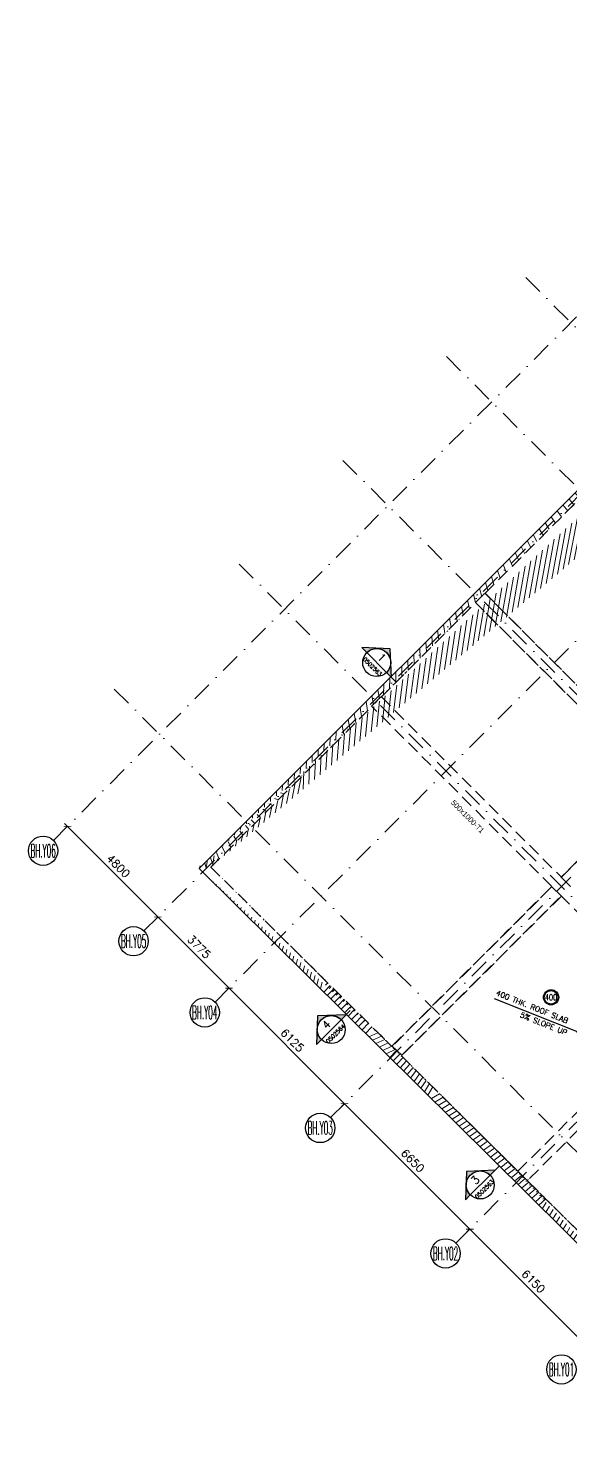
# Model space of a CAD drawing. Extents: x 660761725 to 1323371458, y 2734871439 to 5470067957.
# Drawn here: x 661281805 to 661302142, y 2735155247 to 2735208633 of the extents above; entities that cross this region are included whole.
import ezdxf
from ezdxf.enums import TextEntityAlignment as Align

# ---------------------------------------------------------------- set-up
doc = ezdxf.new("R2010")
doc.units = 0
for name, pattern in [('AXES', [1.95, 1.2, -0.25, 0.25, -0.25]), ('Hidden', [714.375, 476.25, -238.125]), ('sbp_axis_short', [10, 5, -2.5, 0, -2.5])]:
    doc.linetypes.add(name, pattern=pattern)
doc.layers.add('A-DETL', color=5, linetype='Continuous', lineweight=9, true_color=0x0000ff)
for name, color, linetype, lineweight in [('A-FLOR-PATT', 7, 'Continuous', 15), ('A-ROOF', 7, 'Continuous', 15), ('A-WALL', 7, 'Continuous', 15), ('S-ARROW', 8, 'Continuous', 13), ('S-BEAM-IDEN', 2, 'Continuous', 9), ('S-GRID', 7, 'Continuous', 9), ('S-GRID-IDEN', 7, 'Continuous', 13)]:
    doc.layers.add(name, color=color, linetype=linetype, lineweight=lineweight)
for name, color, linetype in [('S-AXIS', 20, 'AXES'), ('S-DIMO', 100, 'Continuous'), ('S-IDEN', 221, 'Continuous'), ('S-LEVEL', 3, 'Continuous'), ('S-SCEL-INDT', 222, 'Continuous'), ('S-TXT', 3, 'Continuous')]:
    doc.layers.add(name, color=color, linetype=linetype)
doc.styles.add('08437-0000-2-020-000R-0511-00$0$ROMANS', font='ROMANS.shx', dxfattribs={"width": 0.75})
doc.styles.add('Arial Narrow_1', font='ARIALN.TTF', dxfattribs={"height": 199.9999999999998})
doc.styles.add('ROMANS', font='romans.shx')
doc.styles.add('ROMANT', font='romant')
doc.dimstyles.new('S-DIMI-20', dxfattribs={"dimscale": 20, "dimtxt": 2, "dimasz": 1.5, "dimexe": 1, "dimexo": 1, "dimgap": 1, "dimtad": 1, "dimdec": 0, "dimzin": 12, "dimdsep": 46, "dimtxsty": 'ROMANS', "dimblk": 'ARCHTICK', "dimcen": 0.09, "dimdle": 1, "dimclrd": 8, "dimclre": 8, "dimclrt": 4, "dimadec": 0, "dimazin": 3, "dimtfac": 1, "dimtdec": 0, "dimtix": 1, "dimtmove": 1, "dimatfit": 3, "dimtolj": 1, "dimtzin": 0, "dimarcsym": 0})
doc.dimstyles.new('S-DIMO-100', dxfattribs={"dimscale": 100, "dimtxt": 3, "dimasz": 2, "dimexe": 1.5, "dimexo": 1.5, "dimgap": 1.5, "dimtad": 1, "dimdec": 0, "dimzin": 12, "dimdsep": 46, "dimtxsty": 'ROMANS', "dimblk": 'ARCHTICK', "dimcen": 0.09, "dimdle": 1.5, "dimclrd": 8, "dimclre": 8, "dimclrt": 4, "dimadec": 0, "dimazin": 3, "dimtfac": 1, "dimtdec": 0, "dimtix": 1, "dimtmove": 1, "dimatfit": 3, "dimfxl": 1, "dimtolj": 1, "dimtzin": 0, "dimarcsym": 0})
pattern_1 = [(74.99999999999999, (0, 0), (-153.3407249233896, 41.08752341002518), [])]

# ---------------------------------------------------------------- blocks, each defined once
blk = doc.blocks.new('_ARCHTICK')
at = {"color": 0, "linetype": 'ByBlock', "const_width": 0.15}
blk.add_lwpolyline([(-0.5, -0.5), (0.5, 0.5)], dxfattribs=at)
blk = doc.blocks.new('*D116')
at = {"layer": 'S-DIMO', "color": 8, "lineweight": -2, "transparency": 16777216}
for p, q in [((662608032.111244, 2734530051.935129), (662611638.3564361, 2734526445.691153)), ((662608132.1118345, 2734529939.803683), (662608032.1112795, 2734529839.803095)), ((662611526.2243844, 2734526545.691133), (662611426.2244016, 2734526445.691117))]:
    blk.add_line(p, q, dxfattribs=at)
at = {"layer": 'S-DIMO', "color": 8, "lineweight": -2, "transparency": 16777216, "xscale": 200, "yscale": 200, "zscale": 200}
for p, rotation in [((662608138.177279, 2734529945.86913), 135.0000096597404), ((662611532.2904011, 2734526551.757152), 315.0000096597404)]:
    blk.add_blockref('_ARCHTICK', p, dxfattribs=dict(at, rotation=rotation))
at = {"layer": 'S-DIMO', "color": 4, "transparency": 16777216, "insert": (662610047.3658386, 2734528460.94521), "char_height": 300, "width": 199.5440968434552, "attachment_point": 5, "rotation": 315.00000965974044, "style": 'ROMANS'}
blk.add_mtext('\\A1;4800', dxfattribs=at)
blk = doc.blocks.new('*D117')
at = {"layer": 'S-DIMO', "color": 8, "lineweight": -2, "transparency": 16777216}
for p, q in [((662611426.2239151, 2734526657.822701), (662614307.5440253, 2734523776.503562)), ((662611526.2243844, 2734526545.691133), (662611426.223951, 2734526445.690666)), ((662614195.4119748, 2734523876.503543), (662614095.411991, 2734523776.503526))]:
    blk.add_line(p, q, dxfattribs=at)
at = {"layer": 'S-DIMO', "color": 8, "lineweight": -2, "transparency": 16777216, "xscale": 200, "yscale": 200, "zscale": 200}
for p, rotation in [((662611532.2899503, 2734526551.756701), 135.0000096597404), ((662614201.4779903, 2734523882.569561), 315.0000096597404)]:
    blk.add_blockref('_ARCHTICK', p, dxfattribs=dict(at, rotation=rotation))
at = {"layer": 'S-DIMO', "color": 4, "transparency": 16777216, "insert": (662613079.0159688, 2734525429.295201), "char_height": 300, "width": 199.5440968434552, "attachment_point": 5, "rotation": 315.00000965974044, "style": 'ROMANS'}
blk.add_mtext('\\A1;3775', dxfattribs=at)
blk = doc.blocks.new('*D118')
at = {"layer": 'S-DIMO', "color": 8, "lineweight": -2, "transparency": 16777216}
for p, q in [((662614095.4112258, 2734523988.634831), (662618638.5730611, 2734519445.474528)), ((662614195.4119748, 2734523876.503543), (662614095.4112617, 2734523776.502797)), ((662618526.4410093, 2734519545.474508), (662618426.4410267, 2734519445.474492))]:
    blk.add_line(p, q, dxfattribs=at)
at = {"layer": 'S-DIMO', "color": 8, "lineweight": -2, "transparency": 16777216, "xscale": 200, "yscale": 200, "zscale": 200}
for p, rotation in [((662614201.477261, 2734523882.568832), 135.0000096597404), ((662618532.507026, 2734519551.540527), 315.0000096597404)]:
    blk.add_blockref('_ARCHTICK', p, dxfattribs=dict(at, rotation=rotation))
at = {"layer": 'S-DIMO', "color": 4, "transparency": 16777216, "insert": (662616579.124142, 2734521929.186749), "char_height": 300, "width": 199.5440968434552, "attachment_point": 5, "rotation": 315.00000965974044, "style": 'ROMANS'}
blk.add_mtext('\\A1;6125', dxfattribs=at)
blk = doc.blocks.new('*D119')
at = {"layer": 'S-DIMO', "color": 8, "lineweight": -2, "transparency": 16777216}
for p, q in [((662618426.4401975, 2734519657.605733), (662623340.8331552, 2734514743.214432)), ((662618526.4410093, 2734519545.474508), (662618426.4402332, 2734519445.473699)), ((662623228.7011043, 2734514843.214414), (662623128.7011207, 2734514743.214396))]:
    blk.add_line(p, q, dxfattribs=at)
at = {"layer": 'S-DIMO', "color": 8, "lineweight": -2, "transparency": 16777216, "xscale": 200, "yscale": 200, "zscale": 200}
for p, rotation in [((662618532.5062325, 2734519551.539734), 135.0000096597404), ((662623234.76712, 2734514849.280432), 315.0000096597404)]:
    blk.add_blockref('_ARCHTICK', p, dxfattribs=dict(at, rotation=rotation))
at = {"layer": 'S-DIMO', "color": 4, "transparency": 16777216, "insert": (662621095.768675, 2734517412.542153), "char_height": 300, "width": 199.5440968434552, "attachment_point": 5, "rotation": 315.00000965974044, "style": 'ROMANS'}
blk.add_mtext('\\A1;6650', dxfattribs=at)
blk = doc.blocks.new('*D120')
at = {"layer": 'S-DIMO', "color": 8, "lineweight": -2, "transparency": 16777216}
for p, q in [((662623128.7003523, 2734514955.345698), (662627689.5398602, 2734510394.507728)), ((662623228.7011043, 2734514843.214414), (662623128.7003881, 2734514743.213664)), ((662627577.4078088, 2734510494.507709), (662627477.407826, 2734510394.507692))]:
    blk.add_line(p, q, dxfattribs=at)
at = {"layer": 'S-DIMO', "color": 8, "lineweight": -2, "transparency": 16777216, "xscale": 200, "yscale": 200, "zscale": 200}
for p, rotation in [((662623234.7663873, 2734514849.279699), 135.0000096597404), ((662627583.4738252, 2734510500.573728), 315.0000096597404)]:
    blk.add_blockref('_ARCHTICK', p, dxfattribs=dict(at, rotation=rotation))
at = {"layer": 'S-DIMO', "color": 4, "transparency": 16777216, "insert": (662625621.252105, 2734512887.058783), "char_height": 300, "width": 199.5440968434552, "attachment_point": 5, "rotation": 315.00000965974044, "style": 'ROMANS'}
blk.add_mtext('\\A1;6150', dxfattribs=at)
blk = doc.blocks.new('*U1142')
at = {"layer": 'S-AXIS', "color": 3, "linetype": 'Continuous'}
blk.add_circle((0, 5.5), 5.5, dxfattribs=at)
at = {"layer": 'S-AXIS', "color": 3, "linetype": 'Continuous', "ltscale": 0.5, "style": 'ROMANT', "width": 0.4, "flags": 8}
blk.add_attdef('A', text='', height=5, dxfattribs=at).set_placement((0, 5.5), align=Align.MIDDLE_CENTER)
blk = doc.blocks.new('*U1143')
at = {"layer": 'S-SCEL-INDT'}
h = blk.add_hatch(color=256, dxfattribs=at)
edge = h.paths.add_edge_path()
edge.add_line((7.000001906104444, 2.263283386128023e-05), (10.50000190576247, 3.394924715394154e-05))
edge.add_line((10.50000190576247, 3.394924715394154e-05), (-2.921335544670001e-05, 9.624999999075953))
edge.add_line((-2.921335544670001e-05, 9.624999999075953), (-10.49999809220753, -3.394923260202631e-05))
edge.add_line((-10.49999809220753, -3.394923260202631e-05), (-6.999998092549504, -2.263281203340739e-05))
edge.add_arc((1.90677747013979e-06, 1.091277068709939e-11), 6.999999999363562, 0.00018525217620890544, 180.0001852521762, ccw=False)
at = {"layer": 'S-SCEL-INDT', "color": 2, "linetype": 'Continuous'}
blk.add_line((-6.999999999228748, 4.272327350918204e-05), (6.999999999228748, -4.272327350918204e-05), dxfattribs=at)
at = {"layer": 'S-SCEL-INDT'}
blk.add_line((13.40845287412958, 4.901550710201263e-05), (7.000001906104444, 2.263283386128023e-05), dxfattribs=at)
blk.add_lwpolyline([(7.000001906104444, 2.263283386128023e-05), (10.50000190576247, 3.394924715394154e-05), (-2.921335544670001e-05, 9.624999999075953), (-10.49999809220753, -3.394923260202631e-05), (-6.999998092549504, -2.263281203340739e-05, -0.9999999999999999)], format="xyb", close=True, dxfattribs=at)
for centre, radius in [((0, 0), 6.999999999370188), ((0, -1.906788384076208e-06), 6.99999999936)]:
    blk.add_circle(centre, radius, dxfattribs=at)
at = {"layer": 'S-SCEL-INDT', "linetype": 'Continuous', "style": 'ROMANT', "flags": 8}
for rotation, p in [(359.9998251523294, (-9.533905540592968e-07, 3.499999999687137)), (0.0001748476705820678, (9.533905540592968e-07, 3.499943417606119))]:
    blk.add_attdef('01', text='', height=4, rotation=rotation, dxfattribs=at).set_placement(p, align=Align.MIDDLE_CENTER)
at = {"layer": 'S-SCEL-INDT', "color": 3, "linetype": 'Continuous', "style": 'ROMANS', "flags": 8}
for rotation, p in [(359.9998251523294, (0, -2.974065839854546)), (0.0001748476705820678, (0, -2.97412474701559))]:
    blk.add_attdef('-', text='', height=2, rotation=rotation, dxfattribs=at).set_placement(p, align=Align.MIDDLE_CENTER)
blk = doc.blocks.new('I am… Limitless.')
at = {"layer": 'S-TXT', "color": 134}
ref = blk.add_blockref('*U1143', (662332530.6639044, 2734536090.71062), dxfattribs=dict(at, xscale=75.00000000000001, yscale=75.00000000000001, zscale=75.00000000000001, rotation=314.9493972356656))
ref.add_attrib('-', '0502563', dxfattribs={"layer": 'S-SCEL-INDT', "color": 3, "linetype": 'Continuous', "height": 150, "rotation": 314.9495685446155, "style": 'ROMANS'}).set_placement((662332372.7978809, 2734535933.123201), align=Align.MIDDLE_CENTER)
ref.add_attrib('01', '1', dxfattribs={"layer": 'S-SCEL-INDT', "linetype": 'Continuous', "height": 300.0000000000001, "rotation": 314.9495685446155, "style": 'ROMANT'}).set_placement((662332716.4403422, 2734536276.159097), align=Align.MIDDLE_CENTER)
ref = blk.add_blockref('*U1143', (662330826.0326936, 2734522330.066603), dxfattribs=dict(at, xscale=75.00000000000001, yscale=75.00000000000001, zscale=75.00000000000001, rotation=44.94966640259396))
ref.add_attrib('-', '0502564', dxfattribs={"layer": 'S-SCEL-INDT', "color": 3, "linetype": 'Continuous', "height": 150, "rotation": 44.94984142316793, "style": 'ROMANS'}).set_placement((662330983.6208551, 2734522172.20132), align=Align.MIDDLE_CENTER)
ref.add_attrib('01', '4', dxfattribs={"layer": 'S-SCEL-INDT', "linetype": 'Continuous', "height": 300.0000000000001, "rotation": 44.94984142316793, "style": 'ROMANT'}).set_placement((662330640.5833447, 2734522515.842169), align=Align.MIDDLE_CENTER)
ref = blk.add_blockref('*U1143', (662336413.739825, 2734516503.357208), dxfattribs=dict(at, xscale=75.00000000000001, yscale=75.00000000000001, zscale=75.00000000000001, rotation=44.94966640259396))
ref.add_attrib('-', '0502563', dxfattribs={"layer": 'S-SCEL-INDT', "color": 3, "linetype": 'Continuous', "height": 150, "rotation": 44.94984142316793, "style": 'ROMANS'}).set_placement((662336571.3279865, 2734516345.491925), align=Align.MIDDLE_CENTER)
ref.add_attrib('01', '3', dxfattribs={"layer": 'S-SCEL-INDT', "linetype": 'Continuous', "height": 300.0000000000001, "rotation": 44.94984142316793, "style": 'ROMANT'}).set_placement((662336228.2904761, 2734516689.132774), align=Align.MIDDLE_CENTER)
blk = doc.blocks.new('*U89')
at = {"layer": 'S-IDEN', "color": 8}
for radius in [3.8, 3.4]:
    blk.add_circle((0, 0), radius, dxfattribs=at)
at = {"layer": 'S-IDEN', "color": 4, "style": '08437-0000-2-020-000R-0511-00$0$ROMANS', "width": 0.75, "flags": 8}
blk.add_attdef('100', text='', height=3, dxfattribs=at).set_placement((0, 0), align=Align.MIDDLE_CENTER)
blk = doc.blocks.new('I am… All Range.')
at = {"layer": 'S-GRID', "color": 8, "linetype": 'sbp_axis_short', "lineweight": 13, "ltscale": 150}
for p, q in [((662613679.1571203, 2734523360.248725), (662679782.7279356, 2734589463.81954)), ((662618010.1861551, 2734519029.21969), (662684113.7569702, 2734585132.790505)), ((662622712.44625, 2734514326.959595), (662688816.0170653, 2734580430.53041)), ((662607615.8569804, 2734529423.548865), (662643100.4238242, 2734564908.115708)), ((662611009.9695301, 2734526029.436315), (662646494.6183763, 2734561514.085161)), ((662625330.4193549, 2734550528.670175), (662653950.0332651, 2734521909.056264)), ((662622360.5708737, 2734547558.821693), (662650980.3147497, 2734518939.077817)), ((662618471.4835767, 2734543669.734396), (662647091.3762469, 2734515049.841725)), ((662614582.3962799, 2734539780.647099), (662643202.2889504, 2734511160.754429)), ((662609895.5820874, 2734535093.832907), (662638515.474758, 2734506473.940236))]:
    blk.add_line(p, q, dxfattribs=at)
at = {"layer": 'S-GRID-IDEN', "color": 9}
ref = blk.add_blockref('*U1142', (662607226.9482502, 2734528484.640135), dxfattribs=dict(at, xscale=100.0000000000075, yscale=100, zscale=100.0000000000028, rotation=359.9999999381469))
ref.add_attrib('A', 'BH.Y06', dxfattribs={"layer": 'S-AXIS', "color": 3, "linetype": 'Continuous', "ltscale": 0.5, "height": 499.9999999999999, "rotation": 359.9999999381469, "style": 'ROMANT', "width": 0.4000000000000299}).set_placement((662607226.9482508, 2734529034.640135), align=Align.MIDDLE_CENTER)
ref = blk.add_blockref('*U1142', (662610621.0607998, 2734525090.527586), dxfattribs=dict(at, xscale=100.0000000000075, yscale=100, zscale=100.0000000000028, rotation=359.9999999381469))
ref.add_attrib('A', 'BH.Y05', dxfattribs={"layer": 'S-AXIS', "color": 3, "linetype": 'Continuous', "ltscale": 0.5, "height": 499.9999999999999, "rotation": 359.9999999381469, "style": 'ROMANT', "width": 0.4000000000000299}).set_placement((662610621.0608004, 2734525640.527585), align=Align.MIDDLE_CENTER)
ref = blk.add_blockref('*U1142', (662613290.2483901, 2734522421.339995), dxfattribs=dict(at, xscale=100.0000000000075, yscale=100, zscale=100.0000000000028, rotation=359.9999999381469))
ref.add_attrib('A', 'BH.Y04', dxfattribs={"layer": 'S-AXIS', "color": 3, "linetype": 'Continuous', "ltscale": 0.5, "height": 499.9999999999999, "rotation": 359.9999999381469, "style": 'ROMANT', "width": 0.4000000000000299}).set_placement((662613290.2483907, 2734522971.339995), align=Align.MIDDLE_CENTER)
ref = blk.add_blockref('*U1142', (662617621.277425, 2734518090.31096), dxfattribs=dict(at, xscale=100.0000000000075, yscale=100, zscale=100.0000000000028, rotation=359.9999999381469))
ref.add_attrib('A', 'BH.Y03', dxfattribs={"layer": 'S-AXIS', "color": 3, "linetype": 'Continuous', "ltscale": 0.5, "height": 499.9999999999999, "rotation": 359.9999999381469, "style": 'ROMANT', "width": 0.4000000000000299}).set_placement((662617621.2774256, 2734518640.31096), align=Align.MIDDLE_CENTER)
ref = blk.add_blockref('*U1142', (662622323.5375198, 2734513388.050866), dxfattribs=dict(at, xscale=100.0000000000075, yscale=100, zscale=100.0000000000028, rotation=359.9999999381469))
ref.add_attrib('A', 'BH.Y02', dxfattribs={"layer": 'S-AXIS', "color": 3, "linetype": 'Continuous', "ltscale": 0.5, "height": 499.9999999999999, "rotation": 359.9999999381469, "style": 'ROMANT', "width": 0.4000000000000299}).set_placement((662622323.5375204, 2734513938.050866), align=Align.MIDDLE_CENTER)
ref = blk.add_blockref('*U1142', (662626672.2442242, 2734509039.344162), dxfattribs=dict(at, xscale=100.0000000000075, yscale=100, zscale=100.0000000000028, rotation=359.9999999381469))
ref.add_attrib('A', 'BH.Y01', dxfattribs={"layer": 'S-AXIS', "color": 3, "linetype": 'Continuous', "ltscale": 0.5, "height": 499.9999999999999, "rotation": 359.9999999381469, "style": 'ROMANT', "width": 0.4000000000000299}).set_placement((662626672.2442248, 2734509589.344161), align=Align.MIDDLE_CENTER)
at = {"layer": 'S-DIMO', "color": 3}
for base, p1, p2, picture, middle in [((662611532.2904011, 2734526551.757152), (662608238.1778339, 2734530045.869718), (662611632.2903837, 2734526651.757168), '*D116', (662610047.3658386, 2734528460.94521)), ((662614201.4779903, 2734523882.569561), (662611632.2903837, 2734526651.757168), (662614301.4779738, 2734523982.569578), '*D117', (662613079.0159688, 2734525429.295201)), ((662618532.507026, 2734519551.540527), (662614301.4779738, 2734523982.569578), (662618632.5070087, 2734519651.540543), '*D118', (662616579.124142, 2734521929.186749)), ((662623234.76712, 2734514849.280432), (662618632.5070087, 2734519651.540543), (662623334.7671036, 2734514949.280448), '*D119', (662621095.768675, 2734517412.542153)), ((662627583.4738252, 2734510500.573728), (662623334.7671036, 2734514949.280448), (662627683.4738078, 2734510600.573744), '*D120', (662625621.252105, 2734512887.058783))]:
    dim = blk.add_linear_dim(base=base, p1=p1, p2=p2, angle=315.0000096597404, dimstyle='S-DIMO-100', dxfattribs=at)
    dim.commit()
    dim.dimension.update_dxf_attribs({"geometry": picture, "text_midpoint": middle})
blk = doc.blocks.new('I am… Atomic.')
at = {"layer": 'A-FLOR-PATT', "transparency": 33554600}
h = blk.add_hatch(dxfattribs=at)
h.set_pattern_fill('ANSI31', color=8, scale=50, angle=30, style=0)
h.set_pattern_definition(pattern_1)
edge = h.paths.add_edge_path()
edge.add_line((662389967.6433319, 2734579123.010657), (662390007.8012236, 2734579503.468677))
edge.add_line((662342114.705975, 2734544592.546931), (662390007.8012234, 2734579503.468677))
edge.add_line((662363195.8073889, 2734559608.047176), (662389967.7690635, 2734579123.040917))
edge.add_line((662362417.6524743, 2734559040.823584), (662363719.8899552, 2734559990.06879))
edge.add_line((662346720.4841449, 2734547598.623516), (662362783.6519626, 2734559307.613063))
edge.add_line((662345821.5310795, 2734546943.346041), (662347578.010761, 2734548223.703842))
edge.add_line((662342292.6126368, 2734544370.997322), (662346307.4227723, 2734547297.529027))
edge.add_line((662325865.2845687, 2734528370.671522), (662342114.6925843, 2734544592.5523))
edge.add_line((662340490.7204528, 2734542572.157625), (662342149.9785906, 2734544228.604904))
edge.add_line((662339422.0417168, 2734541505.28928), (662341320.3495216, 2734543400.381265))
edge.add_line((662336597.6306283, 2734538685.662872), (662340136.8031961, 2734542218.839921))
edge.add_line((662332705.8949801, 2734534800.520002), (662336243.7133716, 2734538332.345168))
edge.add_line((662332253.0745114, 2734534348.466631), (662332782.9359009, 2734534877.430412))
edge.add_line((662326312.3910785, 2734528417.846987), (662332351.9776915, 2734534447.202265))
edge.add_line((662325865.2845687, 2734528370.671522), (662326312.3910785, 2734528417.846987))
h = blk.add_hatch(dxfattribs=at)
h.set_pattern_fill('ANSI31', color=8, scale=50, angle=30, style=0)
h.set_pattern_definition(pattern_1)
edge = h.paths.add_edge_path()
edge.add_line((662326312.3910785, 2734528417.846987), (662333102.7430063, 2734521695.273901))
edge.add_line((662325865.2845687, 2734528370.671522), (662344964.0169713, 2734509462.575772))
edge.add_line((662336968.3324986, 2734517868.269328), (662339133.8364366, 2734515724.380668))
edge.add_line((662332502.0842122, 2734522289.937136), (662334515.7142464, 2734520296.40643))
edge.add_line((662333458.4230682, 2734521343.144109), (662337828.6853824, 2734517016.504176))
edge.add_line((662338184.3654449, 2734516664.374383), (662344781.0343132, 2734510133.551082))
edge.add_line((662344781.0343132, 2734510133.551082), (662344829.7545922, 2734510084.405783))
edge.add_line((662344829.7545922, 2734510084.405783), (662344878.4748713, 2734510035.260483))
edge.add_line((662344878.4748713, 2734510035.260483), (662344927.1951503, 2734509986.115183))
edge.add_line((662344927.1951503, 2734509986.115183), (662344975.9154292, 2734509936.969883))
edge.add_line((662344975.9154292, 2734509936.969883), (662345024.6357082, 2734509887.824584))
edge.add_line((662345024.6357082, 2734509887.824584), (662345073.3559872, 2734509838.679284))
edge.add_line((662345073.3559872, 2734509838.679284), (662345122.0762662, 2734509789.533985))
edge.add_line((662345122.0762662, 2734509789.533985), (662345170.7965451, 2734509740.388685))
edge.add_line((662345170.7965451, 2734509740.388685), (662345219.5168241, 2734509691.243385))
edge.add_line((662344964.0169713, 2734509462.575772), (662345267.5598451, 2734509156.384884))
edge.add_line((662345267.5598451, 2734509156.384884), (662345219.5168241, 2734509691.243385))
edge = h.paths.add_edge_path()
edge.add_line((662345219.5168241, 2734509691.243385), (662345513.1205869, 2734510013.727216))
edge.add_line((662345468.2720397, 2734510142.524049), (662345661.1307589, 2734509588.669044))
edge.add_line((662345267.5598451, 2734509156.384884), (662345661.1307589, 2734509588.669044))
edge = h.paths.add_edge_path()
edge.add_line((662325865.2845687, 2734528370.671522), (662326389.6555356, 2734528894.154181))
edge.add_line((662326389.6555356, 2734528894.154181), (662326589.2420617, 2734528694.228972))
edge.add_line((662326589.2420617, 2734528694.228972), (662326314.0211399, 2734528416.233197))
at = {"layer": 'A-DETL', "color": 8, "linetype": 'Hidden', "lineweight": 9}
for p, q in [((662336597.6306283, 2734538685.662872), (662340136.8031961, 2734542218.839921)), ((662336234.9845982, 2734538335.842422), (662336588.4740171, 2734538689.331543)), ((662336588.4740171, 2734538689.331543), (662336597.6306283, 2734538685.662872)), ((662343376.195825, 2734531901.603003), (662336588.4740171, 2734538689.331543)), ((662336597.6306283, 2734538685.662872), (662343385.3559159, 2734531897.932939)), ((662332705.8949801, 2734534800.520002), (662336243.7133716, 2734538332.345168)), ((662336243.7133716, 2734538332.345168), (662336234.9845982, 2734538335.842422)), ((662336234.9845982, 2734538335.842422), (662343022.7064159, 2734531548.113872)), ((662343031.4386692, 2734531544.615224), (662336243.7133716, 2734538332.345168)), ((662332337.7827588, 2734534452.88958), (662332691.485989, 2734534806.293081)), ((662332691.485989, 2734534806.293081), (662332705.8949801, 2734534800.520002)), ((662332705.8949801, 2734534800.520002), (662339459.4597347, 2734528041.227738)), ((662326312.3910785, 2734528417.846987), (662332351.9776915, 2734534447.202265)), ((662332335.7524852, 2734534450.860461), (662332337.7827588, 2734534452.88958)), ((662332351.9776917, 2734534447.202265), (662332337.7827588, 2734534452.88958)), ((662339105.5426043, 2734527687.909844), (662332351.9776917, 2734534447.202265)), ((662342087.4257379, 2734530676.581545), (662339453.030753, 2734528046.646993)), ((662339459.4597347, 2734528041.227738), (662342093.3452317, 2734530670.653666)), ((662326335.6860436, 2734528470.429919), (662326312.3910785, 2734528417.846987)), ((662326312.3910785, 2734528417.846987), (662326335.6860436, 2734528470.429919)), ((662326312.3910785, 2734528417.846987), (662333102.7430063, 2734521695.273901)), ((662339105.5426043, 2734527687.909844), (662333102.7430063, 2734521695.273901)), ((662333112.1454761, 2734521716.497802), (662339097.0810977, 2734527691.300015)), ((662339449.8353211, 2734527337.647), (662339097.0810977, 2734527691.300015)), ((662339097.0810977, 2734527691.300015), (662339105.5426043, 2734527687.909844)), ((662339454.9425322, 2734528045.493462), (662339434.4055996, 2734528053.72175)), ((662339436.436391, 2734528055.7491), (662339450.5174655, 2734528050.107403)), ((662339450.7513515, 2734528050.013695), (662339456.9708678, 2734528047.521796)), ((662339453.030753, 2734528046.646993), (662339454.6052401, 2734528046.016162)), ((662339801.8529882, 2734527697.232661), (662339453.030753, 2734528046.646993)), ((662339454.839126, 2734528045.922454), (662339460.936154, 2734528043.47963)), ((662339456.9708678, 2734528047.521796), (662339454.9425322, 2734528045.493462)), ((662339459.0227981, 2734528041.402801), (662339454.9425322, 2734528045.493462)), ((662339461.0528659, 2734528043.432868), (662339456.9708678, 2734528047.521796)), ((662339461.0528659, 2734528043.432868), (662339459.0227981, 2734528041.402801)), ((662339459.0227981, 2734528041.402801), (662339459.4597347, 2734528041.227738)), ((662339788.1588314, 2734527699.668474), (662339799.6721877, 2734527695.055554)), ((662339801.7362765, 2734527697.279422), (662339790.3396329, 2734527701.84558)), ((662339799.6721877, 2734527695.055554), (662339801.8529882, 2734527697.232661)), ((662339803.7524515, 2734527690.964894), (662339799.6721877, 2734527695.055554)), ((662339459.2958959, 2734527333.856544), (662333458.4230682, 2734521343.144109)), ((662333468.9357078, 2734521366.873962), (662339449.8353211, 2734527337.647)), ((662339459.2958959, 2734527333.856544), (662339449.8353211, 2734527337.647)), ((662343805.8863698, 2734522983.579849), (662339459.2958959, 2734527333.856544)), ((662337828.6853824, 2734517016.504176), (662343805.8863698, 2734522983.579849)), ((662344159.6396613, 2734522629.526549), (662338184.3654449, 2734516664.374383)), ((662333102.7430063, 2734521695.273901), (662333112.1454761, 2734521716.497802)), ((662333468.9357078, 2734521366.873962), (662333112.1454761, 2734521716.497802)), ((662333458.4230682, 2734521343.144109), (662333468.9357078, 2734521366.873962)), ((662333458.4230682, 2734521343.144109), (662337828.6853824, 2734517016.504176)), ((662337851.9824706, 2734517069.091905), (662337828.6853824, 2734517016.504176)), ((662338184.3654449, 2734516664.374383), (662338207.662599, 2734516716.96226)), ((662338184.3654449, 2734516664.374383), (662344781.0343132, 2734510133.551082))]:
    blk.add_line(p, q, dxfattribs=at)
at = {"layer": 'A-ROOF', "color": 8, "lineweight": 13}
for p, q in [((662342114.69258, 2734544592.552298), (662325865.2845687, 2734528370.671522)), ((662325865.2845687, 2734528370.671522), (662344964.0169713, 2734509462.575772))]:
    blk.add_line(p, q, dxfattribs=at)
at = {"layer": 'A-WALL', "color": 8, "lineweight": 13}
for p, q in [((662325865.2845687, 2734528370.671522), (662342114.6925843, 2734544592.5523)), ((662325865.2845687, 2734528370.671522), (662325908.5570014, 2734528468.348911)), ((662325908.5570014, 2734528468.348911), (662325865.2845687, 2734528370.671522))]:
    blk.add_line(p, q, dxfattribs=at)
at = {"layer": 'S-LEVEL', "xscale": 74.99999999999999, "yscale": 75.00000001090066, "zscale": 74.99999999999999}
blk.add_blockref('*U89', (662339072.9448215, 2734523538.848276), dxfattribs=at).add_auto_attribs({'100': '400'})
at = {"layer": 'S-BEAM-IDEN', "color": 8, "insert": (662335443.2432877, 2734530956.466056), "char_height": 199.9999999999999, "width": 1699.577499999999, "attachment_point": 1, "rotation": 314.9757148259339, "style": 'Arial Narrow_1'}
blk.add_mtext('500x1000-T1', dxfattribs=at)
at = {"layer": 'S-TXT', "char_height": 200, "attachment_point": 1, "rotation": 338.1823885034527, "style": 'ROMANS'}
for s, insert in [('400 THK. ROOF SLAB', (662337064.5131357, 2734523810.71699)), ('5% SLOPE UP', (662337964.3353955, 2734522990.865582))]:
    blk.add_mtext(s, dxfattribs=dict(at, insert=insert))
at = {"layer": 'S-ARROW'}
blk.add_leader([(662340314.0988379, 2734522144.040179), (662336955.9103475, 2734523488.417249)], dimstyle='S-DIMI-20', override={"dimasz": 15, "dimgap": 1, "dimtad": 0}, dxfattribs=at)

msp = doc.modelspace()

# ---------------------------------------------------------------- block references
at = {"layer": 'S-AXIS'}
for name, p in [('I am… All Range.', (-1324871.764261603, 648773.0851540565)), ('I am… Atomic.', (-1037661.144730687, 648773.0851540565)), ('I am… Limitless.', (-1037661.144730687, 648773.0851540565))]:
    msp.add_blockref(name, p, dxfattribs=at)

doc.saveas('drawing.dxf')
